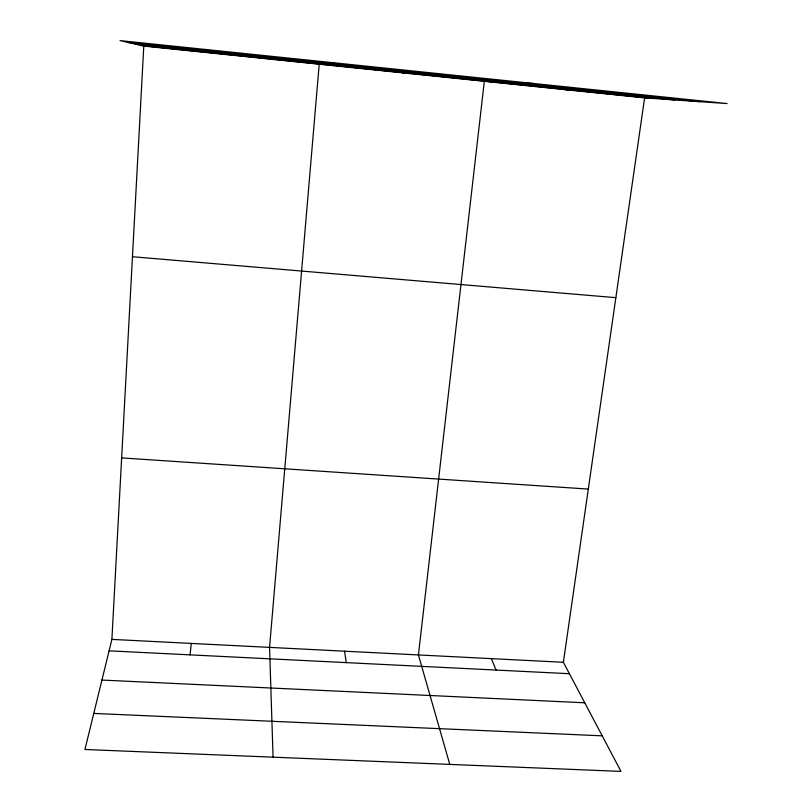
<?xml version="1.0" encoding="UTF-8"?>
<svg xmlns="http://www.w3.org/2000/svg" width="812" height="812" viewBox="0 0 812 812"><rect width="100%" height="100%" fill="white"/><g stroke="black" fill="none" stroke-linecap="round" stroke-linejoin="round"><path stroke-width="1.22" d="M644.606 97.887L563.376 662.287L620.987 771.4L84.935 749.486L111.894 639.389L143.785 46.081L120.014 40.6L727.065 103.56L644.606 97.887L143.785 46.081M190.079 654.858L191.277 643.419M333.996 62.798L319.207 64.229L269.554 647.387L273.065 757.18M402.387 72.836L405.716 72.877M534.073 83.545L484.328 81.312L418.424 654.929L449.777 764.396M93.766 713.423L602.21 735.834M101.936 680.06L584.762 702.786M109.092 650.838L569.415 673.706M111.894 639.389L563.376 662.287M565.061 89.665L571.871 90.071M121.648 457.897L588.304 489.078M132.468 256.724L615.851 297.669M127.92 42.427L699.812 101.683M135.127 44.081L674.813 99.967M141.369 45.523L653.081 98.475M491.382 658.633L496.061 670.062M344.491 651.183L346.328 662.622"/></g></svg>
